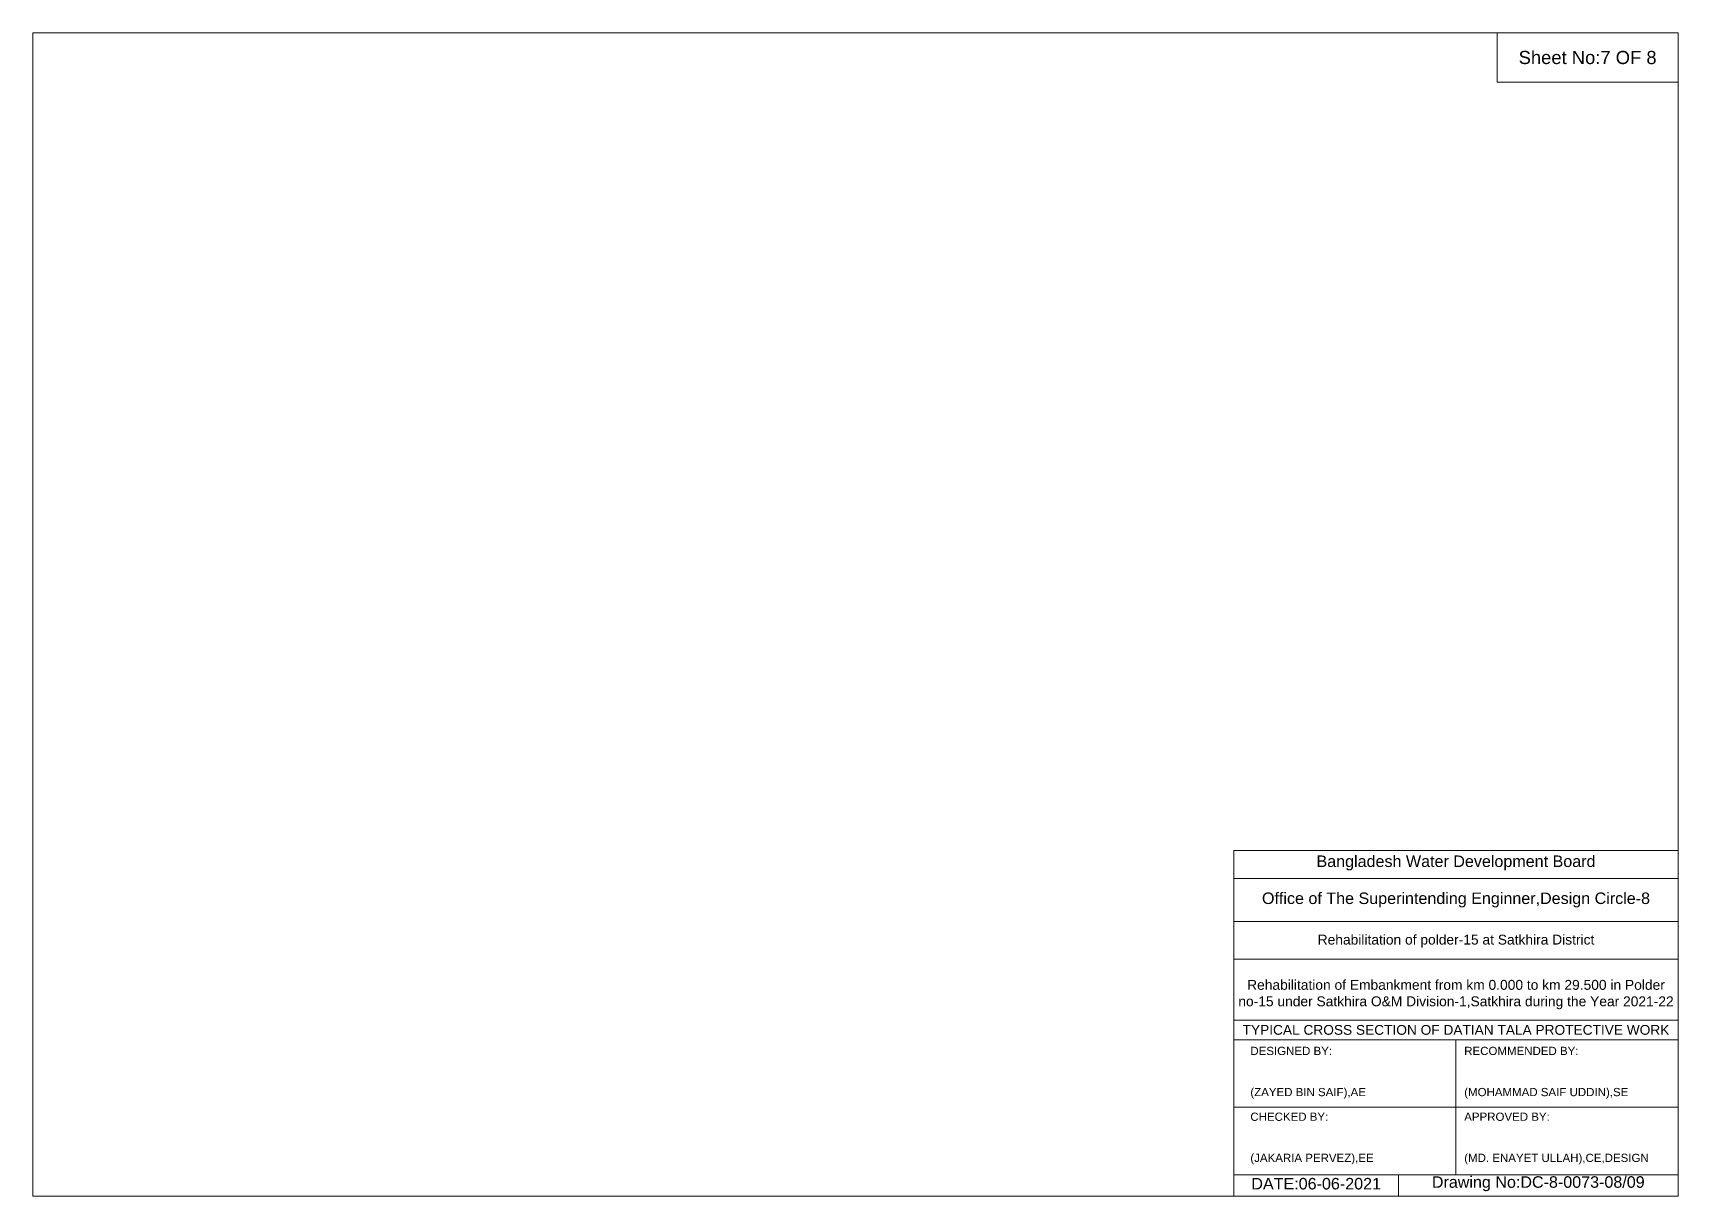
# Model space of a CAD drawing. Header units: inches. Extents: x 89000 to 215000, y -7071 to 0.
# Drawn here: x 190000 to 200000, y -7071 to 0 of the extents above; entities that cross this region are included whole.
import ezdxf

# ---------------------------------------------------------------- set-up
doc = ezdxf.new("R2010")
doc.units = ezdxf.units.IN
doc.header["$LTSCALE"] = 7
doc.header["$MEASUREMENT"] = 0
doc.layers.add('Cross section Data Border', color=7, linetype='Continuous', lineweight=9)
doc.styles.get("Standard").update_dxf_attribs({"font": 'arial.ttf'})

msp = doc.modelspace()

# ---------------------------------------------------------------- linework, layer by layer
at = {"layer": 'Cross section Data Border'}
for points in [[(190000, 0), (200000, 0), (200000, -7071), (190000, -7071)], [(198900, 0), (200000, 0), (200000, -300), (198900, -300)]]:
    msp.add_lwpolyline(points, close=True, dxfattribs=at)
for points in [[(197300, -7071), (197300, -4971), (200000, -4971)], [(197300, -5141), (200000, -5141)], [(197300, -5401), (200000, -5401)], [(197300, -5631), (200000, -5631)], [(197300, -6001), (200000, -6001)], [(197300, -6121), (200000, -6121)], [(198650, -6121), (198650, -6941)], [(197300, -6531), (200000, -6531)], [(197300, -6941), (200000, -6941)], [(198300, -6941), (198300, -7071)]]:
    msp.add_lwpolyline(points, dxfattribs=at)

# ---------------------------------------------------------------- texts
at = {"layer": 'Cross section Data Border', "attachment_point": 5}
for s, insert, char_height in [('Sheet No:7 OF 8', (199450, -150), 80), ('Bangladesh Water Development Board', (198650, -5046), 70), ('Office of The Superintending Enginner,Design Circle-8', (198650, -5271), 70)]:
    msp.add_mtext(s, dxfattribs=dict(at, insert=insert, char_height=char_height))
at = {"layer": 'Cross section Data Border'}
for s, insert, char_height, width, attachment_point in [('Rehabilitation of polder-15 at Satkhira District', (198650, -5521), 60, 2800, 5), ('Rehabilitation of Embankment from km 0.000 to km 29.500 in Polder no-15 under Satkhira O&M Division-1,Satkhira during the Year 2021-22', (198650, -5846), 60, 2700, 5), ('TYPICAL CROSS SECTION OF DATIAN TALA PROTECTIVE WORK', (198650, -6061), 59.5765532, 2800, 5), ('DESIGNED BY:^J^J^J(ZAYED BIN SAIF),AE', (197400, -6321), 50, 1400, 4), ('RECOMMENDED BY:^J^J^J(MOHAMMAD SAIF UDDIN),SE', (198700, -6321), 50, 1400, 4), ('CHECKED BY:^J^J^J(JAKARIA PERVEZ),EE', (197400, -6721), 50, 1400, 4), ('APPROVED BY:^J^J^J(MD. ENAYET ULLAH),CE,DESIGN', (198700, -6721), 50, 1400, 4), ('DATE:06-06-2021', (197800, -6996), 70, 1400, 5), ('Drawing No:DC-8-0073-08/09', (199150, -6996), 70, 2200, 5)]:
    msp.add_mtext(s, dxfattribs=dict(at, insert=insert, char_height=char_height, width=width, attachment_point=attachment_point))

doc.saveas('drawing.dxf')
